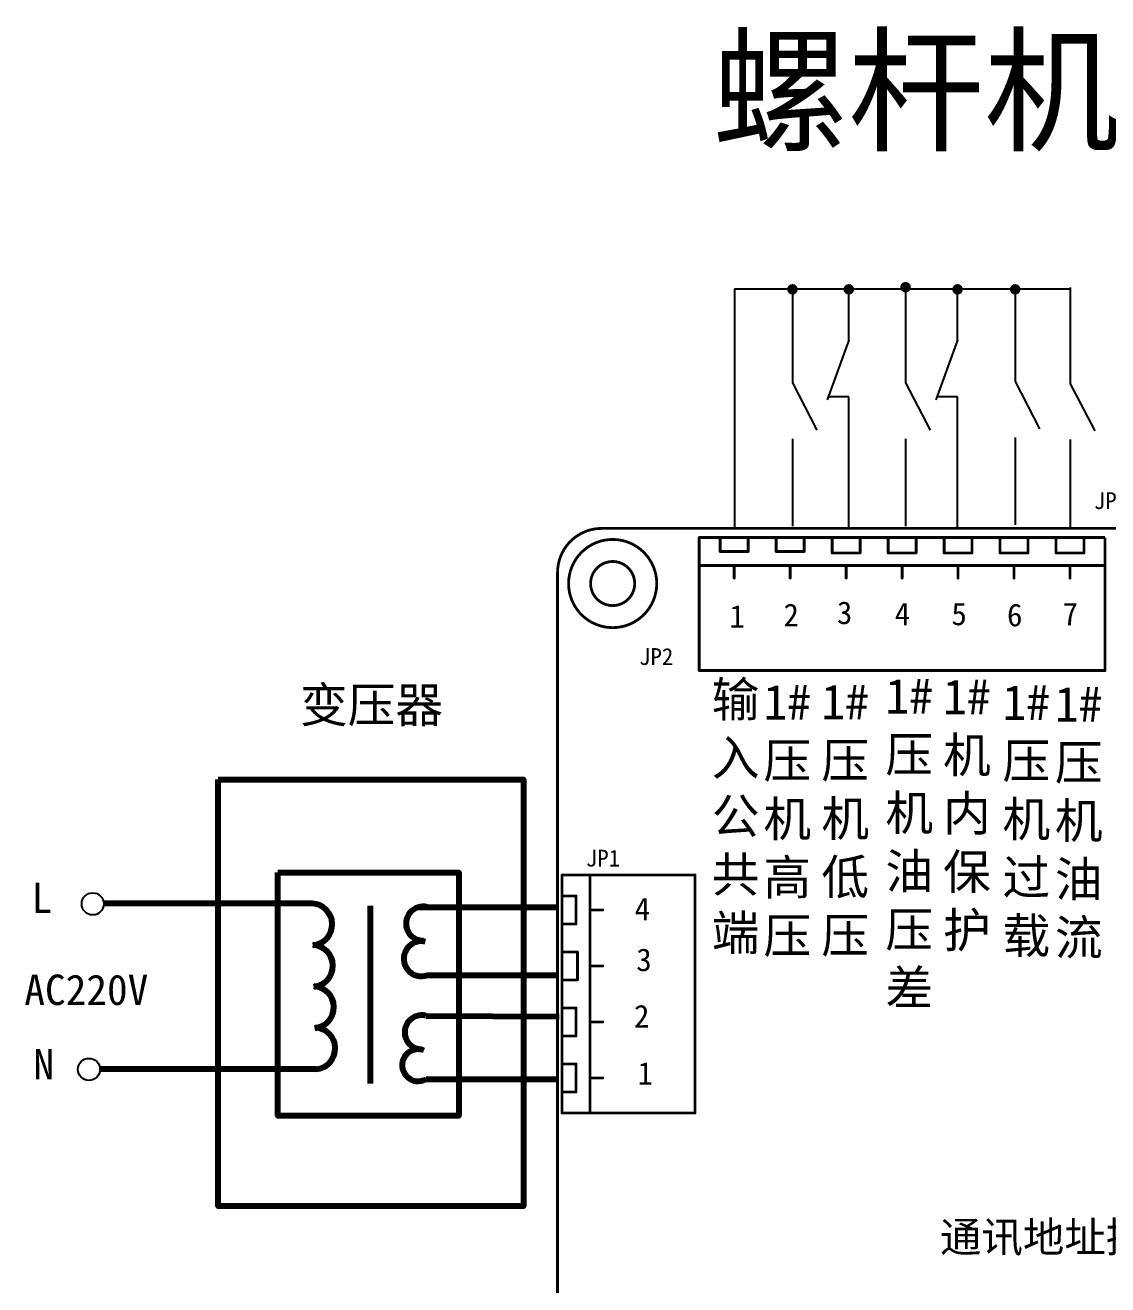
# Model space of a CAD drawing. Extents: x -2.3 to 11.6, y 27.8 to 37.8.
# Drawn here: x -2.317 to 1.551, y 33.275 to 37.774 of the extents above; entities that cross this region are included whole.
import ezdxf

# ---------------------------------------------------------------- set-up
doc = ezdxf.new("R2010")
doc.units = 0
doc.header["$MEASUREMENT"] = 0
doc.layers.get('0').update_dxf_attribs({"linetype": 'CONTINUOUS'})
for name, color, linetype in [('BOTTOMSOLDER', 250, 'CONTINUOUS'), ('instruction', 7, 'CONTINUOUS'), ('KEEPOUTLAYER', 250, 'CONTINUOUS'), ('MECHANICAL1', 251, 'CONTINUOUS'), ('TOPOVERLAY', 250, 'CONTINUOUS')]:
    doc.layers.add(name, color=color, linetype=linetype)

# ---------------------------------------------------------------- blocks, each defined once
blk = doc.blocks.new('常闭2')
at = {"color": 0}
for p, q in [((1.282, 7.788), (1.282, 5.041)), ((1.282, 1.901), (2.485, 5.214)), ((1.282, 5.041), (2.422, 5.041)), ((1.282, 1.901), (1.282, -0.934))]:
    blk.add_line(p, q, dxfattribs=at)

msp = doc.modelspace()

# ---------------------------------------------------------------- hatches: boundary and pattern name
h = msp.add_hatch(color=256)
edge = h.paths.add_edge_path()
edge.add_arc((0.4242, 36.8303), 0.0189, 180, 540)
h = msp.add_hatch(color=256)
edge = h.paths.add_edge_path()
edge.add_arc((0.6255, 36.8303), 0.0189, 180, 540)
h = msp.add_hatch(color=256)
edge = h.paths.add_edge_path()
edge.add_arc((0.8284, 36.838), 0.0189, 180, 540)
h = msp.add_hatch(color=256)
edge = h.paths.add_edge_path()
edge.add_arc((1.014, 36.8303), 0.0189, 180, 540)
h = msp.add_hatch(color=256)
edge = h.paths.add_edge_path()
edge.add_arc((1.2201, 36.8303), 0.0189, 180, 540)

# ---------------------------------------------------------------- linework, layer by layer
at = {"layer": 'BOTTOMSOLDER', "color": 0, "linetype": 'Continuous'}
for p, q in [((0.2167, 36.8318), (0.2167, 35.9765)), ((0.2167, 36.8318), (1.4169, 36.8318)), ((0.424, 36.8395), (0.424, 36.4961)), ((0.8283, 36.8395), (0.8283, 36.4961)), ((1.22, 36.8444), (1.22, 36.5011)), ((1.4169, 36.8368), (1.4169, 36.4934)), ((0.424, 36.4961), (0.424, 36.4961)), ((0.424, 36.4961), (0.5114, 36.3276)), ((0.8283, 36.4961), (0.9157, 36.3276)), ((0.8283, 36.4961), (0.8283, 36.4961)), ((1.22, 36.5011), (1.3074, 36.3325)), ((1.22, 36.5011), (1.22, 36.5011)), ((1.4169, 36.4934), (1.5043, 36.3248)), ((0.5114, 36.3276), (0.5114, 36.3276)), ((0.9157, 36.3276), (0.9157, 36.3276)), ((1.3074, 36.3325), (1.3074, 36.3325)), ((0.424, 36.2964), (0.424, 35.9842)), ((0.8283, 36.2964), (0.8283, 35.9842)), ((1.22, 36.3013), (1.22, 35.9891)), ((1.4169, 36.2936), (1.4169, 35.9814))]:
    msp.add_line(p, q, dxfattribs=at)
at = {"layer": 'BOTTOMSOLDER', "color": 0, "linetype": 'Continuous', "lineweight": 80}
for p, q in [((-2.035, 34.6368), (-2.035, 34.6368)), ((-1.2923, 34.6368), (-2.035, 34.6368)), ((-1.085, 34.629), (-1.085, 33.9935)), ((-0.911, 34.6241), (-0.4152, 34.6241)), ((-0.8806, 34.3808), (-0.4152, 34.3808)), ((-0.8852, 34.2358), (-0.41, 34.233)), ((-1.2782, 34.0448), (-2.0509, 34.0448)), ((-0.8852, 34.0095), (-0.418, 34.0095))]:
    msp.add_line(p, q, dxfattribs=at)
for points in [[(-1.6274, 35.0798), (-0.5367, 35.0798), (-0.5367, 33.5555), (-1.6274, 33.5555)], [(-1.4148, 34.7472), (-0.7677, 34.7472), (-0.7677, 33.8789), (-1.4148, 33.8789)]]:
    msp.add_lwpolyline(points, close=True, dxfattribs=at)
at = {"layer": 'BOTTOMSOLDER', "color": 0, "linetype": 'Continuous'}
for centre in [(-2.0759, 34.6356), (-2.0899, 34.0442)]:
    msp.add_circle(centre, 0.0395, dxfattribs=at)
at = {"layer": 'BOTTOMSOLDER', "color": 0, "linetype": 'Continuous', "lineweight": 80}
for centre, radius, start, end in [((-1.2953, 34.5622), 0.0747, 274.7493, 87.719), ((-0.8958, 34.5652), 0.0608, 75.508, 271.1748), ((-1.2926, 34.4141), 0.0747, 274.7493, 87.719), ((-0.9022, 34.4395), 0.0625, 77.2834, 290.2157), ((-1.289, 34.2665), 0.0747, 274.7493, 87.719), ((-0.9005, 34.177), 0.0608, 75.508, 271.1748), ((-1.2843, 34.1192), 0.0747, 274.7493, 87.719), ((-0.9135, 34.059), 0.057, 69.0435, 299.6845)]:
    msp.add_arc(centre, radius, start, end, dxfattribs=at)
at = {"layer": 'instruction', "color": 0}
for p, q in [((0.6253, 35.9765), (0.6253, 36.2698)), ((1.0139, 35.9765), (1.0139, 36.2698))]:
    msp.add_line(p, q, dxfattribs=at)
at = {"layer": 'KEEPOUTLAYER', "color": 0, "const_width": 0.01}
msp.add_lwpolyline([(-0.4152, 35.819, -0.414214), (-0.2577, 35.9765)], format="xyb", dxfattribs=at)
for points in [[(-0.2577, 35.9765), (10.6797, 35.9765)], [(-0.4152, 31.2127), (-0.4152, 35.819)]]:
    msp.add_lwpolyline(points, dxfattribs=at)
at = {"layer": 'KEEPOUTLAYER', "color": 0}
for points, const_width in [([(-0.0608, 35.7796, 1), (-0.3758, 35.7796, 1)], 0.01), ([(-0.4177, 35.819, 1), (-0.4127, 35.819, 1)], 0.005), ([(-0.4177, 35.819, 1), (-0.4127, 35.819, 1)], 0.005), ([(-0.3783, 35.7796, 1), (-0.3733, 35.7796, 1)], 0.005), ([(-0.0633, 35.7796, 1), (-0.0583, 35.7796, 1)], 0.005)]:
    msp.add_lwpolyline(points, format="xyb", close=True, dxfattribs=dict(at, const_width=const_width))
at = {"layer": 'MECHANICAL1', "color": 0}
for points, const_width in [([(-0.1396, 35.7796, 1), (-0.2971, 35.7796, 1)], 0.01), ([(-0.2996, 35.7796, 1), (-0.2946, 35.7796, 1)], 0.005), ([(-0.1421, 35.7796, 1), (-0.1371, 35.7796, 1)], 0.005)]:
    msp.add_lwpolyline(points, format="xyb", close=True, dxfattribs=dict(at, const_width=const_width))
at = {"layer": 'TOPOVERLAY', "color": 0, "const_width": 0.005}
for points in [[(0.0885, 35.9439, 1), (0.0935, 35.9439, 1)], [(0.0885, 35.9439, 1), (0.0935, 35.9439, 1)], [(0.1635, 35.9439, 1), (0.1685, 35.9439, 1)], [(0.2635, 35.9439, 1), (0.2685, 35.9439, 1)], [(0.5635, 35.9389, 1), (0.5685, 35.9389, 1)], [(0.6635, 35.9389, 1), (0.6685, 35.9389, 1)], [(0.7635, 35.9389, 1), (0.7685, 35.9389, 1)], [(0.8635, 35.9389, 1), (0.8685, 35.9389, 1)], [(0.9635, 35.9389, 1), (0.9685, 35.9389, 1)], [(1.0635, 35.9389, 1), (1.0685, 35.9389, 1)], [(1.1635, 35.9389, 1), (1.1685, 35.9389, 1)], [(1.2635, 35.9389, 1), (1.2685, 35.9389, 1)], [(1.3635, 35.9389, 1), (1.3685, 35.9389, 1)], [(1.4635, 35.9389, 1), (1.4685, 35.9389, 1)], [(0.1635, 35.8939, 1), (0.1685, 35.8939, 1)], [(0.1635, 35.8939, 1), (0.1685, 35.8939, 1)], [(0.2635, 35.8939, 1), (0.2685, 35.8939, 1)], [(0.2635, 35.8939, 1), (0.2685, 35.8939, 1)], [(0.3635, 35.8939, 1), (0.3685, 35.8939, 1)], [(0.3635, 35.8939, 1), (0.3685, 35.8939, 1)], [(0.4635, 35.8939, 1), (0.4685, 35.8939, 1)], [(0.4635, 35.8939, 1), (0.4685, 35.8939, 1)], [(0.5635, 35.8889, 1), (0.5685, 35.8889, 1)], [(0.5635, 35.8889, 1), (0.5685, 35.8889, 1)], [(0.6635, 35.8889, 1), (0.6685, 35.8889, 1)], [(0.6635, 35.8889, 1), (0.6685, 35.8889, 1)], [(0.7635, 35.8889, 1), (0.7685, 35.8889, 1)], [(0.7635, 35.8889, 1), (0.7685, 35.8889, 1)], [(0.8635, 35.8889, 1), (0.8685, 35.8889, 1)], [(0.8635, 35.8889, 1), (0.8685, 35.8889, 1)], [(0.9635, 35.8889, 1), (0.9685, 35.8889, 1)], [(0.9635, 35.8889, 1), (0.9685, 35.8889, 1)], [(1.0635, 35.8889, 1), (1.0685, 35.8889, 1)], [(1.0635, 35.8889, 1), (1.0685, 35.8889, 1)], [(1.1635, 35.8889, 1), (1.1685, 35.8889, 1)], [(1.1635, 35.8889, 1), (1.1685, 35.8889, 1)], [(1.2635, 35.8889, 1), (1.2685, 35.8889, 1)], [(1.2635, 35.8889, 1), (1.2685, 35.8889, 1)], [(1.3635, 35.8889, 1), (1.3685, 35.8889, 1)], [(1.3635, 35.8889, 1), (1.3685, 35.8889, 1)], [(1.4635, 35.8889, 1), (1.4685, 35.8889, 1)], [(1.4635, 35.8889, 1), (1.4685, 35.8889, 1)], [(-0.4177, 35.834, 1), (-0.4127, 35.834, 1)], [(0.0885, 35.8439, 1), (0.0935, 35.8439, 1)], [(0.2135, 35.8439, 1), (0.2185, 35.8439, 1)], [(0.4135, 35.8439, 1), (0.4185, 35.8439, 1)], [(0.6135, 35.8439, 1), (0.6185, 35.8439, 1)], [(0.8135, 35.8439, 1), (0.8185, 35.8439, 1)], [(0.8885, 35.8439, 1), (0.8935, 35.8439, 1)], [(0.9385, 35.8439, 1), (0.9435, 35.8439, 1)], [(1.0135, 35.8439, 1), (1.0185, 35.8439, 1)], [(1.2135, 35.8439, 1), (1.2185, 35.8439, 1)], [(1.4135, 35.8439, 1), (1.4185, 35.8439, 1)], [(1.5385, 35.8439, 1), (1.5435, 35.8439, 1)], [(0.2135, 35.7989, 1), (0.2185, 35.7989, 1)], [(0.4135, 35.7989, 1), (0.4185, 35.7989, 1)], [(0.6135, 35.7989, 1), (0.6185, 35.7989, 1)], [(0.8135, 35.7989, 1), (0.8185, 35.7989, 1)], [(1.0135, 35.7989, 1), (1.0185, 35.7989, 1)], [(1.2135, 35.7989, 1), (1.2185, 35.7989, 1)], [(1.4135, 35.7989, 1), (1.4185, 35.7989, 1)], [(0.0885, 35.4689, 1), (0.0935, 35.4689, 1)], [(0.0885, 35.4689, 1), (0.0935, 35.4689, 1)], [(1.5385, 35.4689, 1), (1.5435, 35.4689, 1)], [(1.5385, 35.4689, 1), (1.5435, 35.4689, 1)], [(-0.4015, 34.7389, 1), (-0.3965, 34.7389, 1)], [(-0.4015, 34.7389, 1), (-0.3965, 34.7389, 1)], [(-0.3015, 34.7389, 1), (-0.2965, 34.7389, 1)], [(0.0735, 34.7389, 1), (0.0785, 34.7389, 1)], [(0.0735, 34.7389, 1), (0.0785, 34.7389, 1)], [(-0.4015, 34.6639, 1), (-0.3965, 34.6639, 1)], [(-0.3515, 34.6639, 1), (-0.3465, 34.6639, 1)], [(-0.3515, 34.6639, 1), (-0.3465, 34.6639, 1)], [(-0.3015, 34.6139, 1), (-0.2965, 34.6139, 1)], [(-0.2565, 34.6139, 1), (-0.2515, 34.6139, 1)], [(-0.4015, 34.5639, 1), (-0.3965, 34.5639, 1)], [(-0.3515, 34.5639, 1), (-0.3465, 34.5639, 1)], [(-0.3515, 34.5639, 1), (-0.3465, 34.5639, 1)], [(-0.3965, 34.4639, 1), (-0.3915, 34.4639, 1)], [(-0.3465, 34.4639, 1), (-0.3415, 34.4639, 1)], [(-0.3465, 34.4639, 1), (-0.3415, 34.4639, 1)], [(-0.3015, 34.4139, 1), (-0.2965, 34.4139, 1)], [(-0.2565, 34.4139, 1), (-0.2515, 34.4139, 1)], [(-0.3965, 34.3639, 1), (-0.3915, 34.3639, 1)], [(-0.3465, 34.3639, 1), (-0.3415, 34.3639, 1)], [(-0.3465, 34.3639, 1), (-0.3415, 34.3639, 1)], [(-0.4015, 34.2639, 1), (-0.3965, 34.2639, 1)], [(-0.3515, 34.2639, 1), (-0.3465, 34.2639, 1)], [(-0.3515, 34.2639, 1), (-0.3465, 34.2639, 1)], [(-0.3015, 34.2139, 1), (-0.2965, 34.2139, 1)], [(-0.2565, 34.2139, 1), (-0.2515, 34.2139, 1)], [(-0.4015, 34.1639, 1), (-0.3965, 34.1639, 1)], [(-0.3515, 34.1639, 1), (-0.3465, 34.1639, 1)], [(-0.3515, 34.1639, 1), (-0.3465, 34.1639, 1)], [(-0.4015, 34.0639, 1), (-0.3965, 34.0639, 1)], [(-0.3515, 34.0639, 1), (-0.3465, 34.0639, 1)], [(-0.3515, 34.0639, 1), (-0.3465, 34.0639, 1)], [(-0.3015, 34.0139, 1), (-0.2965, 34.0139, 1)], [(-0.2565, 34.0139, 1), (-0.2515, 34.0139, 1)], [(-0.4015, 33.9639, 1), (-0.3965, 33.9639, 1)], [(-0.3515, 33.9639, 1), (-0.3465, 33.9639, 1)], [(-0.3515, 33.9639, 1), (-0.3465, 33.9639, 1)], [(-0.4015, 33.8889, 1), (-0.3965, 33.8889, 1)], [(-0.4015, 33.8889, 1), (-0.3965, 33.8889, 1)], [(-0.3015, 33.8889, 1), (-0.2965, 33.8889, 1)], [(0.0735, 33.8889, 1), (0.0785, 33.8889, 1)], [(0.0735, 33.8889, 1), (0.0785, 33.8889, 1)]]:
    msp.add_lwpolyline(points, format="xyb", close=True, dxfattribs=at)
at = {"layer": 'TOPOVERLAY', "color": 0, "const_width": 0.01}
for points in [[(0.091, 35.9439), (1.541, 35.9439)], [(0.091, 35.4689), (0.091, 35.9439)], [(0.166, 35.8939), (0.166, 35.9439)], [(0.266, 35.8939), (0.266, 35.9439)], [(0.366, 35.8939), (0.366, 35.9439)], [(0.466, 35.8939), (0.466, 35.9439)], [(1.541, 35.4689), (1.541, 35.9439)], [(0.566, 35.8889), (0.566, 35.9389)], [(0.666, 35.8889), (0.666, 35.9389)], [(0.766, 35.8889), (0.766, 35.9389)], [(0.866, 35.8889), (0.866, 35.9389)], [(0.966, 35.8889), (0.966, 35.9389)], [(1.066, 35.8889), (1.066, 35.9389)], [(1.166, 35.8889), (1.166, 35.9389)], [(1.266, 35.8889), (1.266, 35.9389)], [(1.366, 35.8889), (1.366, 35.9389)], [(1.466, 35.8889), (1.466, 35.9389)], [(0.166, 35.8939), (0.266, 35.8939)], [(0.366, 35.8939), (0.466, 35.8939)], [(0.566, 35.8889), (0.666, 35.8889)], [(0.766, 35.8889), (0.866, 35.8889)], [(0.966, 35.8889), (1.066, 35.8889)], [(1.166, 35.8889), (1.266, 35.8889)], [(1.366, 35.8889), (1.466, 35.8889)], [(0.091, 35.8439), (0.941, 35.8439)], [(0.216, 35.7989), (0.216, 35.8439)], [(0.416, 35.7989), (0.416, 35.8439)], [(0.616, 35.7989), (0.616, 35.8439)], [(0.816, 35.7989), (0.816, 35.8439)], [(0.891, 35.8439), (1.541, 35.8439)], [(1.016, 35.7989), (1.016, 35.8439)], [(1.216, 35.7989), (1.216, 35.8439)], [(1.416, 35.7989), (1.416, 35.8439)], [(0.091, 35.4689), (1.541, 35.4689)], [(-0.399, 33.8889), (-0.399, 34.7389)], [(-0.399, 34.7389), (0.076, 34.7389)], [(-0.299, 33.8889), (-0.299, 34.7389)], [(0.076, 33.8889), (0.076, 34.7389)], [(-0.399, 34.6639), (-0.349, 34.6639)], [(-0.349, 34.5639), (-0.349, 34.6639)], [(-0.299, 34.6139), (-0.254, 34.6139)], [(-0.399, 34.5639), (-0.349, 34.5639)], [(-0.394, 34.4639), (-0.344, 34.4639)], [(-0.344, 34.3639), (-0.344, 34.4639)], [(-0.299, 34.4139), (-0.254, 34.4139)], [(-0.394, 34.3639), (-0.344, 34.3639)], [(-0.399, 34.2639), (-0.349, 34.2639)], [(-0.349, 34.1639), (-0.349, 34.2639)], [(-0.299, 34.2139), (-0.254, 34.2139)], [(-0.399, 34.1639), (-0.349, 34.1639)], [(-0.399, 34.0639), (-0.349, 34.0639)], [(-0.349, 33.9639), (-0.349, 34.0639)], [(-0.299, 34.0139), (-0.254, 34.0139)], [(-0.399, 33.9639), (-0.349, 33.9639)], [(-0.399, 33.8889), (0.076, 33.8889)]]:
    msp.add_lwpolyline(points, dxfattribs=at)

# ---------------------------------------------------------------- block references
at = {"color": 0, "xscale": 0.0644779979224186, "yscale": 0.06447799792241682, "zscale": 0.06447799792241861, "rotation": 180}
for p in [(0.708, 36.7719), (1.0965, 36.7719)]:
    msp.add_blockref('常闭2', p, dxfattribs=at)

# ---------------------------------------------------------------- texts
at = {"layer": 'BOTTOMSOLDER', "color": 0, "linetype": 'Continuous', "attachment_point": 1}
for s, insert, char_height, width in [('\\pt1.7798;{\\fSimSun|b0|i0|c134|p54;螺杆机.并联.冷库.电气连接示意图}', (0.1371, 37.7176), 0.355954, 9.074357), ('{\\fSimSun|b0|i0|c134|p54;变压器}', (-1.3357, 35.4088), 0.125, 0.811667), ('{\\fSimSun|b0|i0|c134|p54;输入公共端}', (0.1357, 35.4285), 0.125, 0.036797), ('{\\fSimSun|b0|i0|c134|p54;1#\\P压机高压}', (0.3204, 35.4182), 0.125, 0.036797), ('{\\fSimSun|b0|i0|c134|p54;1#压机低压}', (0.5274, 35.4193), 0.125, 0.036797), ('{\\fSimSun|b0|i0|c134|p54;1#压机油压差}', (0.7562, 35.44), 0.125, 0.036797), ('{\\fSimSun|b0|i0|c134|p54;1#机内保护}', (0.9623, 35.4378), 0.125, 0.036797), ('{\\fSimSun|b0|i0|c134|p54;1#压机过载}', (1.1746, 35.4175), 0.125, 0.036797), ('{\\fSimSun|b0|i0|c134|p54;1#压机油流}', (1.3618, 35.4116), 0.125, 0.036797), ('L', (-2.2949, 34.7117), 0.1086, 0.036797), ('AC220V', (-2.3206, 34.3829), 0.10857, 0.036797), ('N', (-2.2881, 34.1169), 0.1086, 0.036797), ('{\\fSimSun|b0|i0|c134|p54;通讯地址拨码}', (0.9512, 33.4998), 0.108573, 1.019296)]:
    msp.add_mtext(s, dxfattribs=dict(at, insert=insert, char_height=char_height, width=width))
at = {"layer": 'TOPOVERLAY', "color": 0}
for s, height, p in [('JP3', 0.06, (1.5011, 36.0456)), ('1 ', 0.081, (0.1989, 35.6218)), ('2', 0.081, (0.3921, 35.6268)), ('3', 0.081, (0.5829, 35.6348)), ('4', 0.081, (0.7895, 35.6308)), ('5', 0.081, (0.9921, 35.6308)), ('6', 0.081, (1.1908, 35.6268)), ('7', 0.081, (1.3895, 35.6308)), ('4', 0.081, (-0.1397, 34.5768)), ('3', 0.081, (-0.1339, 34.3953)), ('2', 0.081, (-0.1421, 34.1938)), ('1', 0.081, (-0.1294, 33.9897))]:
    msp.add_text(s, height=height, dxfattribs=at).set_placement(p)
for s, p in [('JP2', (-0.124, 35.4889)), ('JP1', (-0.314, 34.7689))]:
    msp.add_text(s, height=0.06, rotation=360, dxfattribs=at).set_placement(p)

doc.saveas('drawing.dxf')
